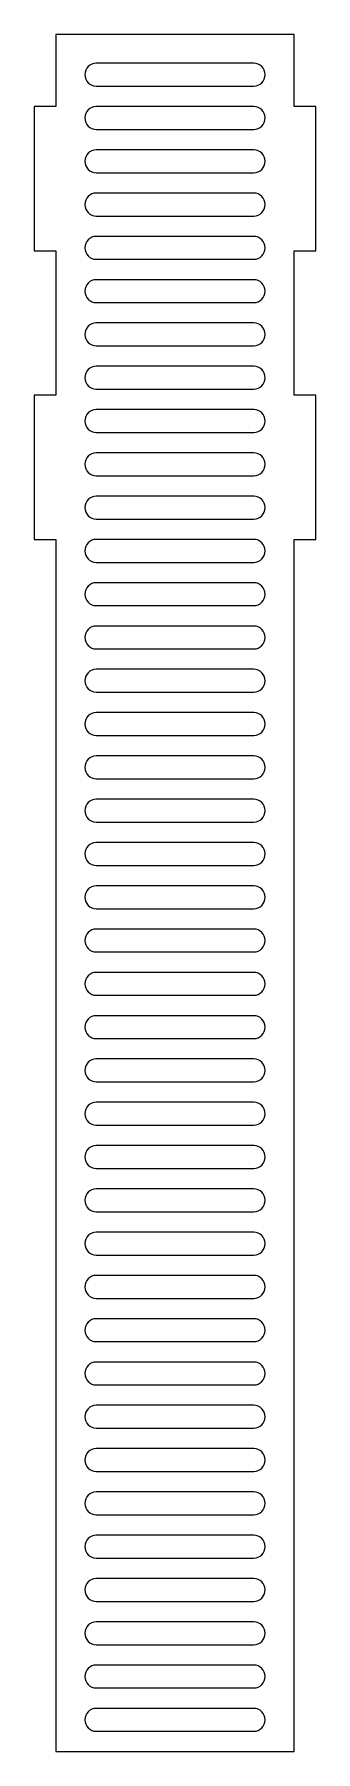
# Model space of a CAD drawing. Header units: inches. Extents: x 0 to 9.8, y 0 to 25.7.
# Drawn here: x 8.22 to 9.76, y 16.34 to 25.71 of the extents above; entities outside this region: 2.
import ezdxf

# ---------------------------------------------------------------- set-up
doc = ezdxf.new("R2010")
doc.units = ezdxf.units.IN
doc.header["$LTSCALE"] = 4
doc.header["$MEASUREMENT"] = 0
doc.styles.add('SLDTEXTSTYLE0', font='TXT', dxfattribs={"width": 0.7})

msp = doc.modelspace()

# ---------------------------------------------------------------- linework, layer by layer
at = {"color": 7, "linetype": 'Continuous', "lineweight": 15}
for p, q in [((8.343, 25.7141), (8.343, 25.3204)), ((9.6422, 25.7141), (8.343, 25.7141)), ((9.6422, 25.3204), (9.6422, 25.7141)), ((9.4223, 25.5566), (8.563, 25.5566)), ((8.563, 25.4316), (9.4223, 25.4316)), ((8.2249, 25.3204), (8.2249, 24.533)), ((8.343, 25.3204), (8.2249, 25.3204)), ((9.4223, 25.3204), (8.563, 25.3204)), ((9.7604, 25.3204), (9.6422, 25.3204)), ((9.7604, 24.533), (9.7604, 25.3204)), ((8.563, 25.1954), (9.4223, 25.1954)), ((9.4223, 25.0841), (8.563, 25.0841)), ((8.563, 24.9591), (9.4223, 24.9591)), ((9.4223, 24.8479), (8.563, 24.8479)), ((8.563, 24.7229), (9.4223, 24.7229)), ((9.4223, 24.6117), (8.563, 24.6117)), ((8.2249, 24.533), (8.343, 24.533)), ((8.343, 24.533), (8.343, 23.7456)), ((8.563, 24.4867), (9.4223, 24.4867)), ((9.6422, 24.533), (9.7604, 24.533)), ((9.6422, 23.7456), (9.6422, 24.533)), ((9.4223, 24.3755), (8.563, 24.3755)), ((8.563, 24.2505), (9.4223, 24.2505)), ((9.4223, 24.1393), (8.563, 24.1393)), ((8.563, 24.0143), (9.4223, 24.0143)), ((9.4223, 23.903), (8.563, 23.903)), ((8.2249, 23.7456), (8.2249, 22.9582)), ((8.343, 23.7456), (8.2249, 23.7456)), ((8.563, 23.778), (9.4223, 23.778)), ((9.7604, 23.7456), (9.6422, 23.7456)), ((9.7604, 22.9582), (9.7604, 23.7456)), ((9.4223, 23.6668), (8.563, 23.6668)), ((8.563, 23.5418), (9.4223, 23.5418)), ((9.4223, 23.4306), (8.563, 23.4306)), ((8.563, 23.3056), (9.4223, 23.3056)), ((9.4223, 23.1944), (8.563, 23.1944)), ((8.563, 23.0694), (9.4223, 23.0694)), ((8.2249, 22.9582), (8.343, 22.9582)), ((8.343, 22.9582), (8.343, 16.344)), ((9.4223, 22.9582), (8.563, 22.9582)), ((9.6422, 22.9582), (9.7604, 22.9582)), ((9.6422, 16.344), (9.6422, 22.9582)), ((8.563, 22.8332), (9.4223, 22.8332)), ((9.4223, 22.7219), (8.563, 22.7219)), ((8.563, 22.5969), (9.4223, 22.5969)), ((9.4223, 22.4857), (8.563, 22.4857)), ((8.563, 22.3607), (9.4223, 22.3607)), ((9.4223, 22.2495), (8.563, 22.2495)), ((8.563, 22.1245), (9.4223, 22.1245)), ((9.4223, 22.0133), (8.563, 22.0133)), ((8.563, 21.8883), (9.4223, 21.8883)), ((9.4223, 21.777), (8.563, 21.777)), ((8.563, 21.652), (9.4223, 21.652)), ((9.4223, 21.5408), (8.563, 21.5408)), ((8.563, 21.4158), (9.4223, 21.4158)), ((9.4223, 21.3046), (8.563, 21.3046)), ((8.563, 21.1796), (9.4223, 21.1796)), ((9.4223, 21.0684), (8.563, 21.0684)), ((8.563, 20.9434), (9.4223, 20.9434)), ((9.4223, 20.8322), (8.563, 20.8322)), ((8.563, 20.7072), (9.4223, 20.7072)), ((9.4223, 20.5959), (8.563, 20.5959)), ((8.563, 20.4709), (9.4223, 20.4709)), ((9.4223, 20.3597), (8.563, 20.3597)), ((8.563, 20.2347), (9.4223, 20.2347)), ((9.4223, 20.1235), (8.563, 20.1235)), ((8.563, 19.9985), (9.4223, 19.9985)), ((9.4223, 19.8873), (8.563, 19.8873)), ((8.563, 19.7623), (9.4223, 19.7623)), ((9.4223, 19.6511), (8.563, 19.6511)), ((8.563, 19.5261), (9.4223, 19.5261)), ((9.4223, 19.4148), (8.563, 19.4148)), ((8.563, 19.2898), (9.4223, 19.2898)), ((9.4223, 19.1786), (8.563, 19.1786)), ((8.563, 19.0536), (9.4223, 19.0536)), ((9.4223, 18.9424), (8.563, 18.9424)), ((8.563, 18.8174), (9.4223, 18.8174)), ((9.4223, 18.7062), (8.563, 18.7062)), ((8.563, 18.5812), (9.4223, 18.5812)), ((9.4223, 18.47), (8.563, 18.47)), ((8.563, 18.345), (9.4223, 18.345)), ((9.4223, 18.2337), (8.563, 18.2337)), ((8.563, 18.1087), (9.4223, 18.1087)), ((9.4223, 17.9975), (8.563, 17.9975)), ((8.563, 17.8725), (9.4223, 17.8725)), ((9.4223, 17.7613), (8.563, 17.7613)), ((8.563, 17.6363), (9.4223, 17.6363)), ((9.4223, 17.5251), (8.563, 17.5251)), ((8.563, 17.4001), (9.4223, 17.4001)), ((9.4223, 17.2889), (8.563, 17.2889)), ((8.563, 17.1639), (9.4223, 17.1639)), ((9.4223, 17.0526), (8.563, 17.0526)), ((8.563, 16.9276), (9.4223, 16.9276)), ((9.4223, 16.8164), (8.563, 16.8164)), ((8.563, 16.6914), (9.4223, 16.6914)), ((9.4223, 16.5802), (8.563, 16.5802)), ((8.563, 16.4552), (9.4223, 16.4552)), ((8.343, 16.344), (9.6422, 16.344))]:
    msp.add_line(p, q, dxfattribs=at)
for centre, start, end in [((8.563, 25.4941), 90, 270), ((9.4223, 25.4941), 270, 90), ((8.563, 25.2579), 90, 270), ((9.4223, 25.2579), 270, 90), ((8.563, 25.0216), 90, 270), ((9.4223, 25.0216), 270, 90), ((8.563, 24.7854), 90, 270), ((9.4223, 24.7854), 270, 90), ((8.563, 24.5492), 90, 270), ((9.4223, 24.5492), 270, 90), ((8.563, 24.313), 90, 270), ((9.4223, 24.313), 270, 90), ((8.563, 24.0768), 90, 270), ((9.4223, 24.0768), 270, 90), ((8.563, 23.8405), 90, 270), ((9.4223, 23.8405), 270, 90), ((8.563, 23.6043), 90, 270), ((9.4223, 23.6043), 270, 90), ((8.563, 23.3681), 90, 270), ((9.4223, 23.3681), 270, 90), ((8.563, 23.1319), 90, 270), ((9.4223, 23.1319), 270, 90), ((8.563, 22.8957), 90, 270), ((9.4223, 22.8957), 270, 90), ((8.563, 22.6594), 90, 270), ((9.4223, 22.6594), 270, 90), ((8.563, 22.4232), 90, 270), ((9.4223, 22.4232), 270, 90), ((8.563, 22.187), 90, 270), ((9.4223, 22.187), 270, 90), ((8.563, 21.9508), 90, 270), ((9.4223, 21.9508), 270, 90), ((8.563, 21.7145), 90, 270), ((9.4223, 21.7145), 270, 90), ((8.563, 21.4783), 90, 270), ((9.4223, 21.4783), 270, 90), ((8.563, 21.2421), 90, 270), ((9.4223, 21.2421), 270, 90), ((8.563, 21.0059), 90, 270), ((9.4223, 21.0059), 270, 90), ((8.563, 20.7697), 90, 270), ((9.4223, 20.7697), 270, 90), ((8.563, 20.5334), 90, 270), ((9.4223, 20.5334), 270, 90), ((8.563, 20.2972), 90, 270), ((9.4223, 20.2972), 270, 90), ((8.563, 20.061), 90, 270), ((9.4223, 20.061), 270, 90), ((8.563, 19.8248), 90, 270), ((9.4223, 19.8248), 270, 90), ((8.563, 19.5886), 90, 270), ((9.4223, 19.5886), 270, 90), ((8.563, 19.3523), 90, 270), ((9.4223, 19.3523), 270, 90), ((8.563, 19.1161), 90, 270), ((9.4223, 19.1161), 270, 90), ((8.563, 18.8799), 90, 270), ((9.4223, 18.8799), 270, 90), ((8.563, 18.6437), 90, 270), ((9.4223, 18.6437), 270, 90), ((8.563, 18.4075), 90, 270), ((9.4223, 18.4075), 270, 90), ((8.563, 18.1712), 90, 270), ((9.4223, 18.1712), 270, 90), ((8.563, 17.935), 90, 270), ((9.4223, 17.935), 270, 90), ((8.563, 17.6988), 90, 270), ((9.4223, 17.6988), 270, 90), ((8.563, 17.4626), 90, 270), ((9.4223, 17.4626), 270, 90), ((8.563, 17.2264), 90, 270), ((9.4223, 17.2264), 270, 90), ((8.563, 16.9901), 90, 270), ((9.4223, 16.9901), 270, 90), ((8.563, 16.7539), 90, 270), ((9.4223, 16.7539), 270, 90), ((8.563, 16.5177), 90, 270), ((9.4223, 16.5177), 270, 90)]:
    msp.add_arc(centre, 0.0625, start, end, dxfattribs=at)

# ---------------------------------------------------------------- texts
at = {"color": 7, "linetype": 'Continuous', "char_height": 0.5882, "attachment_point": 1, "style": 'SLDTEXTSTYLE0'}
for s, insert in [('SOLIDWORKS Educational Product.', (0, 1.6405)), ('For Instructional Use Only.', (0, 0.7582))]:
    msp.add_mtext(s, dxfattribs=dict(at, insert=insert))

doc.saveas('drawing.dxf')
